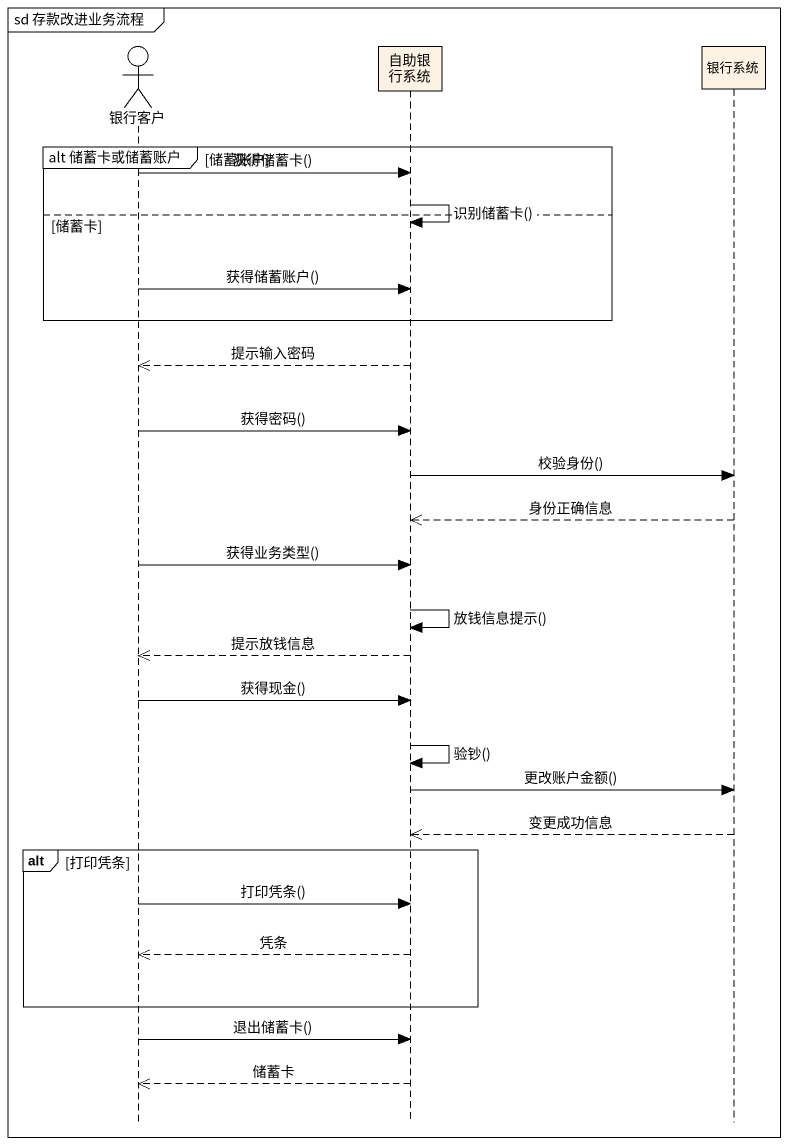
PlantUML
@startuml
mainframe sd 存款改进业务流程
hide footbox
actor 银行客户
participant 自助银行系统
participant 银行系统

group alt 储蓄卡或储蓄账户 [储蓄账户]
  银行客户 -> 自助银行系统 : 获得储蓄卡()
  自助银行系统 -> 自助银行系统 : 识别储蓄卡()
else 储蓄卡
  银行客户 -> 自助银行系统 : 获得储蓄账户()
end
自助银行系统 -->> 银行客户 : 提示输入密码
银行客户 -> 自助银行系统 : 获得密码()
自助银行系统 -> 银行系统 : 校验身份()
银行系统 -->> 自助银行系统 : 身份正确信息
银行客户 -> 自助银行系统 : 获得业务类型()
自助银行系统 -> 自助银行系统 : 放钱信息提示()
自助银行系统 -->> 银行客户 : 提示放钱信息
银行客户 -> 自助银行系统 : 获得现金()
自助银行系统 -> 自助银行系统 : 验钞()
自助银行系统 -> 银行系统 : 更改账户金额()
银行系统 -->> 自助银行系统 : 变更成功信息
alt 打印凭条
  银行客户 -> 自助银行系统 : 打印凭条()
  自助银行系统 -->> 银行客户 : 凭条
end
银行客户 -> 自助银行系统 : 退出储蓄卡()
自助银行系统 -->> 银行客户 : 储蓄卡
@enduml
